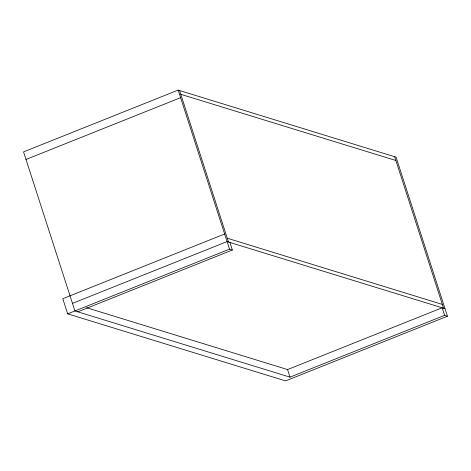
<?xml version="1.0" encoding="UTF-8"?>
<svg xmlns="http://www.w3.org/2000/svg" width="471" height="471" viewBox="0 0 471 471"><rect width="100%" height="100%" fill="white"/><g stroke="black" fill="none" stroke-linecap="round" stroke-linejoin="round"><path stroke-width="0.71" d="M178.162 90.091L23.55 151.892L74.924 310.948L290.006 377.141L444.618 315.346L447.45 316.212L396.076 157.155L178.162 90.091L229.536 249.147L232.368 250.019L229.919 242.447M25.999 159.463L180.605 97.662M224.643 233.999L62.784 298.696L67.677 313.845L285.591 380.909L447.45 316.212M72.475 303.371L227.087 241.576L445.001 308.64M67.677 313.845L229.536 249.147M77.756 311.82L232.368 250.019M86.552 307.704L287.563 369.57L442.175 307.769L444.618 315.346M180.799 94.312L395.881 160.505M227.281 238.22L442.363 304.419M394.663 156.719L443.588 308.205M287.563 369.57L290.006 377.141M179.575 90.526L228.506 242.012"/></g></svg>
